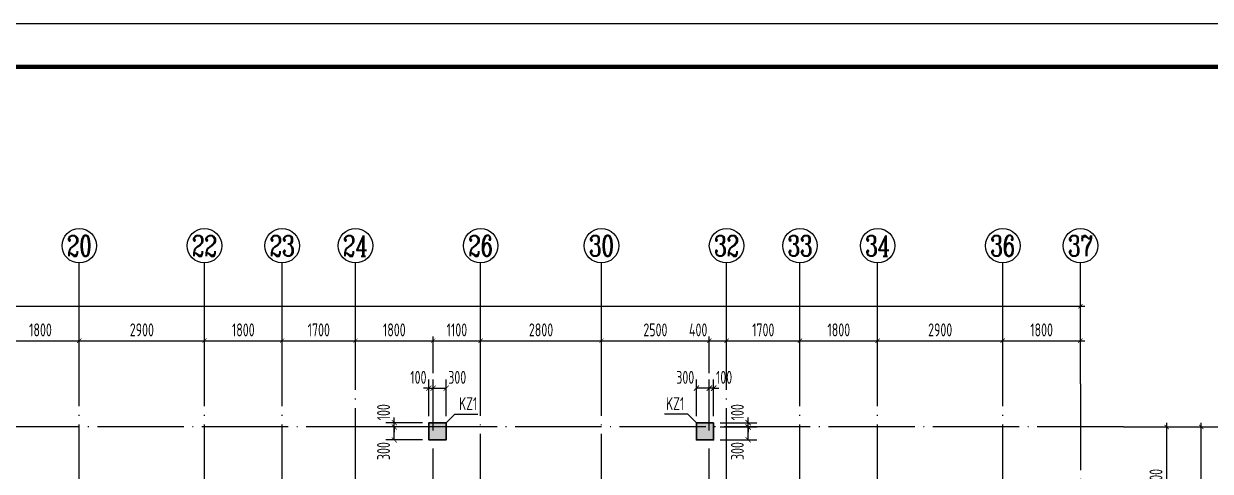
# Model space of a CAD drawing. Extents: x -1058961 to 23600, y -449123 to 2751847.
# Drawn here: x -420248 to -392751, y 36710 to 47080 of the extents above; entities that cross this region are included whole.
import ezdxf
from ezdxf.enums import TextEntityAlignment as Align

# ---------------------------------------------------------------- set-up
doc = ezdxf.new("R2010")
doc.units = 0
doc.header["$LTSCALE"] = 1000
doc.linetypes.add('DOTE', pattern=[2.42, 2, -0.2, 0.02, -0.2])
doc.layers.get('0').update_dxf_attribs({"linetype": 'CONTINUOUS'})
doc.layers.get('DEFPOINTS').update_dxf_attribs({"linetype": 'CONTINUOUS'})
for name, color, linetype in [('-TK', 7, 'CONTINUOUS'), ('A-AXIS', 1, 'CONTINUOUS'), ('A-DOTE', 10, 'DOTE'), ('AXIS_NUM', 7, 'CONTINUOUS'), ('COLU_DE_TEXT', 7, 'CONTINUOUS'), ('LABEL', 1, 'CONTINUOUS'), ('S-Q墙标注', 3, 'CONTINUOUS'), ('S-X详图填充', 252, 'CONTINUOUS'), ('S-X详图实线', 4, 'CONTINUOUS'), ('S-Y一般标注', 3, 'CONTINUOUS'), ('S-Z柱实线', 6, 'CONTINUOUS')]:
    doc.layers.add(name, color=color, linetype=linetype)
doc.layers.add('PUB_HATCH', color=8, linetype='CONTINUOUS', lineweight=9)
doc.styles.add('TSSD_Axis', font='complex.shx', dxfattribs={"width": 0.7, "bigfont": 'hztxt.shx'})
doc.styles.add('TSSD_DIMENSION', font='Tssdeng.shx', dxfattribs={"width": 0.7, "bigfont": 'tssdchn.shx'})
doc.styles.add('TSSD_REIN', font='tssdeng.shx', dxfattribs={"width": 0.7, "height": 300, "bigfont": 'tssdchn.shx'})
doc.styles.add('结构文字', font='zstxt.shx', dxfattribs={"width": 0.7, "bigfont": 'zshz.shx'})
doc.dimstyles.new('STRUCK', dxfattribs={"dimtxt": 400, "dimasz": 121, "dimexe": 200, "dimexo": 150, "dimgap": 115, "dimtad": 1, "dimdec": 0, "dimdsep": 46, "dimtxsty": '结构文字', "dimblk": 'ARCHTICK', "dimcen": 400, "dimclrd": 3, "dimclre": 3, "dimclrt": 7, "dimadec": 0, "dimazin": 0, "dimtfac": 1, "dimtdec": 0, "dimtix": 1, "dimtmove": 2, "dimatfit": 3, "dimldrblk": '_DIMX', "dimfxl": 0, "dimtolj": 1, "dimtzin": 0, "dimarcsym": 0})
doc.dimstyles.new('TSSD_100_100', dxfattribs={"dimtxt": 300, "dimasz": 100, "dimexe": 100, "dimexo": 250, "dimgap": 100, "dimtad": 1, "dimdec": 0, "dimzin": 0, "dimdsep": 46, "dimtxsty": 'TSSD_DIMENSION', "dimblk": 'ARCHTICK', "dimcen": 0, "dimdle": 100, "dimclrt": 7, "dimadec": 0, "dimazin": 0, "dimtfac": 1, "dimtdec": 0, "dimtix": 1, "dimtmove": 2, "dimatfit": 3, "dimldrblk": 'ARCHTICK', "dimfxl": 0, "dimtolj": 1, "dimtzin": 0, "dimarcsym": 0})

# ---------------------------------------------------------------- blocks, each defined once
blk = doc.blocks.new('A1')
blk.add_lwpolyline([(0, 59400), (0, 0), (84100, 0), (84100, 59400)], close=True)
at = {"const_width": 100}
blk.add_lwpolyline([(2500, 58400), (2500, 1000), (83100, 1000), (83100, 58400)], close=True, dxfattribs=at)
blk = doc.blocks.new('ts_axno')
at = {"color": 0, "linetype": 'ByBlock', "lineweight": -2}
blk.add_circle((0, 0), 0.5, dxfattribs=at)
at = {"color": 0, "linetype": 'ByBlock', "lineweight": -2, "style": 'TSSD_Axis', "width": 0.7}
blk.add_attdef('A', text='', height=0.6, dxfattribs=at).set_placement((0, 0), align=Align.MIDDLE_CENTER)
blk = doc.blocks.new('_ArchTick')
at = {"color": 0, "linetype": 'ByBlock', "const_width": 0.15}
blk.add_lwpolyline([(-0.5, -0.5), (0.5, 0.5)], dxfattribs=at)
blk = doc.blocks.new('*D3136')
at = {"layer": 'DEFPOINTS', "color": 0}
for p in [(31400, 22100), (29600, 21100), (31400, 21100)]:
    blk.add_point(p, dxfattribs=at)
at = {"layer": 'S-Y一般标注', "color": 0, "lineweight": -2}
for p, q in [((29500, 22100), (31500, 22100)), ((29600, 21350), (29600, 22200)), ((31400, 21350), (31400, 22200))]:
    blk.add_line(p, q, dxfattribs=at)
at = {"layer": 'S-Y一般标注', "color": 0, "lineweight": -2, "xscale": 100, "yscale": 100, "zscale": 100, "rotation": 180}
blk.add_blockref('_ArchTick', (29600, 22100), dxfattribs=at)
at = {"layer": 'S-Y一般标注', "color": 0, "lineweight": -2, "xscale": 100, "yscale": 100, "zscale": 100}
blk.add_blockref('_ArchTick', (31400, 22100), dxfattribs=at)
at = {"layer": 'S-Y一般标注', "color": 7, "insert": (30500, 22350), "char_height": 300, "attachment_point": 5, "style": 'TSSD_DIMENSION'}
blk.add_mtext('\\A1;1800', dxfattribs=at)
blk = doc.blocks.new('*D3137')
at = {"layer": 'DEFPOINTS', "color": 0}
for p in [(34300, 22100), (31400, 21100), (34300, 21100)]:
    blk.add_point(p, dxfattribs=at)
at = {"layer": 'S-Y一般标注', "color": 0, "lineweight": -2}
for p, q in [((31300, 22100), (34400, 22100)), ((31400, 21350), (31400, 22200)), ((34300, 21350), (34300, 22200))]:
    blk.add_line(p, q, dxfattribs=at)
at = {"layer": 'S-Y一般标注', "color": 0, "lineweight": -2, "xscale": 100, "yscale": 100, "zscale": 100, "rotation": 180}
blk.add_blockref('_ArchTick', (31400, 22100), dxfattribs=at)
at = {"layer": 'S-Y一般标注', "color": 0, "lineweight": -2, "xscale": 100, "yscale": 100, "zscale": 100}
blk.add_blockref('_ArchTick', (34300, 22100), dxfattribs=at)
at = {"layer": 'S-Y一般标注', "color": 7, "insert": (32850, 22350), "char_height": 300, "attachment_point": 5, "style": 'TSSD_DIMENSION'}
blk.add_mtext('\\A1;2900', dxfattribs=at)
blk = doc.blocks.new('*D3138')
at = {"layer": 'DEFPOINTS', "color": 0}
for p in [(36100, 22100), (34300, 21100), (36100, 21100)]:
    blk.add_point(p, dxfattribs=at)
at = {"layer": 'S-Y一般标注', "color": 0, "lineweight": -2}
for p, q in [((34200, 22100), (36200, 22100)), ((34300, 21350), (34300, 22200)), ((36100, 21350), (36100, 22200))]:
    blk.add_line(p, q, dxfattribs=at)
at = {"layer": 'S-Y一般标注', "color": 0, "lineweight": -2, "xscale": 100, "yscale": 100, "zscale": 100, "rotation": 180}
blk.add_blockref('_ArchTick', (34300, 22100), dxfattribs=at)
at = {"layer": 'S-Y一般标注', "color": 0, "lineweight": -2, "xscale": 100, "yscale": 100, "zscale": 100}
blk.add_blockref('_ArchTick', (36100, 22100), dxfattribs=at)
at = {"layer": 'S-Y一般标注', "color": 7, "insert": (35200, 22350), "char_height": 300, "attachment_point": 5, "style": 'TSSD_DIMENSION'}
blk.add_mtext('\\A1;1800', dxfattribs=at)
blk = doc.blocks.new('*D3139')
at = {"layer": 'DEFPOINTS', "color": 0}
for p in [(37800, 22100), (36100, 21100), (37800, 21100)]:
    blk.add_point(p, dxfattribs=at)
at = {"layer": 'S-Y一般标注', "color": 0, "lineweight": -2}
for p, q in [((36000, 22100), (37900, 22100)), ((36100, 21350), (36100, 22200)), ((37800, 21350), (37800, 22200))]:
    blk.add_line(p, q, dxfattribs=at)
at = {"layer": 'S-Y一般标注', "color": 0, "lineweight": -2, "xscale": 100, "yscale": 100, "zscale": 100, "rotation": 180}
blk.add_blockref('_ArchTick', (36100, 22100), dxfattribs=at)
at = {"layer": 'S-Y一般标注', "color": 0, "lineweight": -2, "xscale": 100, "yscale": 100, "zscale": 100}
blk.add_blockref('_ArchTick', (37800, 22100), dxfattribs=at)
at = {"layer": 'S-Y一般标注', "color": 7, "insert": (36950, 22350), "char_height": 300, "attachment_point": 5, "style": 'TSSD_DIMENSION'}
blk.add_mtext('\\A1;1700', dxfattribs=at)
blk = doc.blocks.new('*D3140')
at = {"layer": 'DEFPOINTS', "color": 0}
for p in [(40700, 22100), (39600, 21100), (40700, 21100)]:
    blk.add_point(p, dxfattribs=at)
at = {"layer": 'S-Y一般标注', "color": 0, "lineweight": -2}
for p, q in [((39500, 22100), (40800, 22100)), ((39600, 21350), (39600, 22200)), ((40700, 21350), (40700, 22200))]:
    blk.add_line(p, q, dxfattribs=at)
at = {"layer": 'S-Y一般标注', "color": 0, "lineweight": -2, "xscale": 100, "yscale": 100, "zscale": 100, "rotation": 180}
blk.add_blockref('_ArchTick', (39600, 22100), dxfattribs=at)
at = {"layer": 'S-Y一般标注', "color": 0, "lineweight": -2, "xscale": 100, "yscale": 100, "zscale": 100}
blk.add_blockref('_ArchTick', (40700, 22100), dxfattribs=at)
at = {"layer": 'S-Y一般标注', "color": 7, "insert": (40150, 22350), "char_height": 300, "attachment_point": 5, "style": 'TSSD_DIMENSION'}
blk.add_mtext('\\A1;1100', dxfattribs=at)
blk = doc.blocks.new('*D3141')
at = {"layer": 'DEFPOINTS', "color": 0}
for p in [(43500, 22100), (40700, 21100), (43500, 21100)]:
    blk.add_point(p, dxfattribs=at)
at = {"layer": 'S-Y一般标注', "color": 0, "lineweight": -2}
for p, q in [((40600, 22100), (43600, 22100)), ((40700, 21350), (40700, 22200)), ((43500, 21350), (43500, 22200))]:
    blk.add_line(p, q, dxfattribs=at)
at = {"layer": 'S-Y一般标注', "color": 0, "lineweight": -2, "xscale": 100, "yscale": 100, "zscale": 100, "rotation": 180}
blk.add_blockref('_ArchTick', (40700, 22100), dxfattribs=at)
at = {"layer": 'S-Y一般标注', "color": 0, "lineweight": -2, "xscale": 100, "yscale": 100, "zscale": 100}
blk.add_blockref('_ArchTick', (43500, 22100), dxfattribs=at)
at = {"layer": 'S-Y一般标注', "color": 7, "insert": (42100, 22350), "char_height": 300, "attachment_point": 5, "style": 'TSSD_DIMENSION'}
blk.add_mtext('\\A1;2800', dxfattribs=at)
blk = doc.blocks.new('*D3142')
at = {"layer": 'DEFPOINTS', "color": 0}
for p in [(46400, 22100), (46000, 21100), (46400, 21100)]:
    blk.add_point(p, dxfattribs=at)
at = {"layer": 'S-Y一般标注', "color": 0, "lineweight": -2}
for p, q in [((45900, 22100), (46500, 22100)), ((46000, 21350), (46000, 22200)), ((46400, 21350), (46400, 22200))]:
    blk.add_line(p, q, dxfattribs=at)
at = {"layer": 'S-Y一般标注', "color": 0, "lineweight": -2, "xscale": 100, "yscale": 100, "zscale": 100, "rotation": 180}
blk.add_blockref('_ArchTick', (46000, 22100), dxfattribs=at)
at = {"layer": 'S-Y一般标注', "color": 0, "lineweight": -2, "xscale": 100, "yscale": 100, "zscale": 100}
blk.add_blockref('_ArchTick', (46400, 22100), dxfattribs=at)
at = {"layer": 'S-Y一般标注', "color": 7, "insert": (45742, 22350), "char_height": 300, "attachment_point": 5, "style": 'TSSD_DIMENSION'}
blk.add_mtext('\\A1;400', dxfattribs=at)
blk = doc.blocks.new('*D3143')
at = {"layer": 'DEFPOINTS', "color": 0}
for p in [(48100, 22100), (46400, 21100), (48100, 21100)]:
    blk.add_point(p, dxfattribs=at)
at = {"layer": 'S-Y一般标注', "color": 0, "lineweight": -2}
for p, q in [((46300, 22100), (48200, 22100)), ((46400, 21350), (46400, 22200)), ((48100, 21350), (48100, 22200))]:
    blk.add_line(p, q, dxfattribs=at)
at = {"layer": 'S-Y一般标注', "color": 0, "lineweight": -2, "xscale": 100, "yscale": 100, "zscale": 100, "rotation": 180}
blk.add_blockref('_ArchTick', (46400, 22100), dxfattribs=at)
at = {"layer": 'S-Y一般标注', "color": 0, "lineweight": -2, "xscale": 100, "yscale": 100, "zscale": 100}
blk.add_blockref('_ArchTick', (48100, 22100), dxfattribs=at)
at = {"layer": 'S-Y一般标注', "color": 7, "insert": (47250, 22350), "char_height": 300, "attachment_point": 5, "style": 'TSSD_DIMENSION'}
blk.add_mtext('\\A1;1700', dxfattribs=at)
blk = doc.blocks.new('*D3144')
at = {"layer": 'DEFPOINTS', "color": 0}
for p in [(49900, 22100), (48100, 21100), (49900, 21100)]:
    blk.add_point(p, dxfattribs=at)
at = {"layer": 'S-Y一般标注', "color": 0, "lineweight": -2}
for p, q in [((48000, 22100), (50000, 22100)), ((48100, 21350), (48100, 22200)), ((49900, 21350), (49900, 22200))]:
    blk.add_line(p, q, dxfattribs=at)
at = {"layer": 'S-Y一般标注', "color": 0, "lineweight": -2, "xscale": 100, "yscale": 100, "zscale": 100, "rotation": 180}
blk.add_blockref('_ArchTick', (48100, 22100), dxfattribs=at)
at = {"layer": 'S-Y一般标注', "color": 0, "lineweight": -2, "xscale": 100, "yscale": 100, "zscale": 100}
blk.add_blockref('_ArchTick', (49900, 22100), dxfattribs=at)
at = {"layer": 'S-Y一般标注', "color": 7, "insert": (49000, 22350), "char_height": 300, "attachment_point": 5, "style": 'TSSD_DIMENSION'}
blk.add_mtext('\\A1;1800', dxfattribs=at)
blk = doc.blocks.new('*D3145')
at = {"layer": 'DEFPOINTS', "color": 0}
for p in [(52800, 22100), (49900, 21100), (52800, 21100)]:
    blk.add_point(p, dxfattribs=at)
at = {"layer": 'S-Y一般标注', "color": 0, "lineweight": -2}
for p, q in [((49800, 22100), (52900, 22100)), ((49900, 21350), (49900, 22200)), ((52800, 21350), (52800, 22200))]:
    blk.add_line(p, q, dxfattribs=at)
at = {"layer": 'S-Y一般标注', "color": 0, "lineweight": -2, "xscale": 100, "yscale": 100, "zscale": 100, "rotation": 180}
blk.add_blockref('_ArchTick', (49900, 22100), dxfattribs=at)
at = {"layer": 'S-Y一般标注', "color": 0, "lineweight": -2, "xscale": 100, "yscale": 100, "zscale": 100}
blk.add_blockref('_ArchTick', (52800, 22100), dxfattribs=at)
at = {"layer": 'S-Y一般标注', "color": 7, "insert": (51350, 22350), "char_height": 300, "attachment_point": 5, "style": 'TSSD_DIMENSION'}
blk.add_mtext('\\A1;2900', dxfattribs=at)
blk = doc.blocks.new('*D3146')
at = {"layer": 'DEFPOINTS', "color": 0}
for p in [(54600, 22100), (52800, 21100), (54600, 21100)]:
    blk.add_point(p, dxfattribs=at)
at = {"layer": 'S-Y一般标注', "color": 0, "lineweight": -2}
for p, q in [((52700, 22100), (54700, 22100)), ((52800, 21350), (52800, 22200)), ((54600, 21350), (54600, 22200))]:
    blk.add_line(p, q, dxfattribs=at)
at = {"layer": 'S-Y一般标注', "color": 0, "lineweight": -2, "xscale": 100, "yscale": 100, "zscale": 100, "rotation": 180}
blk.add_blockref('_ArchTick', (52800, 22100), dxfattribs=at)
at = {"layer": 'S-Y一般标注', "color": 0, "lineweight": -2, "xscale": 100, "yscale": 100, "zscale": 100}
blk.add_blockref('_ArchTick', (54600, 22100), dxfattribs=at)
at = {"layer": 'S-Y一般标注', "color": 7, "insert": (53700, 22350), "char_height": 300, "attachment_point": 5, "style": 'TSSD_DIMENSION'}
blk.add_mtext('\\A1;1800', dxfattribs=at)
blk = doc.blocks.new('*D3147')
at = {"layer": 'DEFPOINTS', "color": 0}
for p in [(54600, 22900), (4600, 21100), (54600, 21100)]:
    blk.add_point(p, dxfattribs=at)
at = {"layer": 'S-Y一般标注', "color": 0, "lineweight": -2}
for p, q in [((4500, 22900), (54700, 22900)), ((4600, 21350), (4600, 23000)), ((54600, 21350), (54600, 23000))]:
    blk.add_line(p, q, dxfattribs=at)
at = {"layer": 'S-Y一般标注', "color": 0, "lineweight": -2, "xscale": 100, "yscale": 100, "zscale": 100, "rotation": 180}
blk.add_blockref('_ArchTick', (4600, 22900), dxfattribs=at)
at = {"layer": 'S-Y一般标注', "color": 0, "lineweight": -2, "xscale": 100, "yscale": 100, "zscale": 100}
blk.add_blockref('_ArchTick', (54600, 22900), dxfattribs=at)
at = {"layer": 'S-Y一般标注', "color": 7, "insert": (29600, 23150), "char_height": 300, "attachment_point": 5, "style": 'TSSD_DIMENSION'}
blk.add_mtext('\\A1;50000', dxfattribs=at)
blk = doc.blocks.new('*D3162')
at = {"layer": 'DEFPOINTS', "color": 0}
for p in [(39600, 22100), (37800, 21100), (39600, 21100)]:
    blk.add_point(p, dxfattribs=at)
at = {"layer": 'S-Y一般标注', "color": 0, "lineweight": -2}
for p, q in [((37700, 22100), (39700, 22100)), ((37800, 21350), (37800, 22200)), ((39600, 21350), (39600, 22200))]:
    blk.add_line(p, q, dxfattribs=at)
at = {"layer": 'S-Y一般标注', "color": 0, "lineweight": -2, "xscale": 100, "yscale": 100, "zscale": 100, "rotation": 180}
blk.add_blockref('_ArchTick', (37800, 22100), dxfattribs=at)
at = {"layer": 'S-Y一般标注', "color": 0, "lineweight": -2, "xscale": 100, "yscale": 100, "zscale": 100}
blk.add_blockref('_ArchTick', (39600, 22100), dxfattribs=at)
at = {"layer": 'S-Y一般标注', "color": 7, "insert": (38700, 22350), "char_height": 300, "attachment_point": 5, "style": 'TSSD_DIMENSION'}
blk.add_mtext('\\A1;1800', dxfattribs=at)
blk = doc.blocks.new('*D3163')
at = {"layer": 'DEFPOINTS', "color": 0}
for p in [(46000, 22100), (43500, 21100), (46000, 21100)]:
    blk.add_point(p, dxfattribs=at)
at = {"layer": 'S-Y一般标注', "color": 0, "lineweight": -2}
for p, q in [((43400, 22100), (46100, 22100)), ((43500, 21350), (43500, 22200)), ((46000, 21350), (46000, 22200))]:
    blk.add_line(p, q, dxfattribs=at)
at = {"layer": 'S-Y一般标注', "color": 0, "lineweight": -2, "xscale": 100, "yscale": 100, "zscale": 100, "rotation": 180}
blk.add_blockref('_ArchTick', (43500, 22100), dxfattribs=at)
at = {"layer": 'S-Y一般标注', "color": 0, "lineweight": -2, "xscale": 100, "yscale": 100, "zscale": 100}
blk.add_blockref('_ArchTick', (46000, 22100), dxfattribs=at)
at = {"layer": 'S-Y一般标注', "color": 7, "insert": (44750, 22350), "char_height": 300, "attachment_point": 5, "style": 'TSSD_DIMENSION'}
blk.add_mtext('\\A1;2500', dxfattribs=at)
blk = doc.blocks.new('*D3187')
at = {"layer": 'DEFPOINTS', "color": 0}
for p in [(55600, 20100), (57400, 20100), (55600, 4600)]:
    blk.add_point(p, dxfattribs=at)
at = {"layer": 'S-Y一般标注', "color": 0, "lineweight": -2}
for p, q in [((55850, 20100), (57500, 20100)), ((57400, 4500), (57400, 20200)), ((55850, 4600), (57500, 4600))]:
    blk.add_line(p, q, dxfattribs=at)
at = {"layer": 'S-Y一般标注', "color": 0, "lineweight": -2, "xscale": 100, "yscale": 100, "zscale": 100}
for p, rotation in [((57400, 20100), 90), ((57400, 4600), 270)]:
    blk.add_blockref('_ArchTick', p, dxfattribs=dict(at, rotation=rotation))
at = {"layer": 'S-Y一般标注', "color": 7, "insert": (57150, 12350), "char_height": 300, "attachment_point": 5, "rotation": 90, "style": 'TSSD_DIMENSION'}
blk.add_mtext('\\A1;15500', dxfattribs=at)
blk = doc.blocks.new('*D3190')
at = {"layer": 'DEFPOINTS', "color": 0}
for p in [(55600, 20100), (56600, 20100), (55600, 17600)]:
    blk.add_point(p, dxfattribs=at)
at = {"layer": 'S-Y一般标注', "color": 0, "lineweight": -2}
for p, q in [((55850, 20100), (56700, 20100)), ((56600, 17500), (56600, 20200)), ((55850, 17600), (56700, 17600))]:
    blk.add_line(p, q, dxfattribs=at)
at = {"layer": 'S-Y一般标注', "color": 0, "lineweight": -2, "xscale": 100, "yscale": 100, "zscale": 100}
for p, rotation in [((56600, 20100), 90), ((56600, 17600), 270)]:
    blk.add_blockref('_ArchTick', p, dxfattribs=dict(at, rotation=rotation))
at = {"layer": 'S-Y一般标注', "color": 7, "insert": (56350, 18850), "char_height": 300, "attachment_point": 5, "rotation": 90, "style": 'TSSD_DIMENSION'}
blk.add_mtext('\\A1;2500', dxfattribs=at)
blk = doc.blocks.new('*D2948')
at = {"layer": 'DEFPOINTS', "color": 0}
for p in [(-404260, 37836), (-404260, 37736), (-403460, 37836)]:
    blk.add_point(p, dxfattribs=at)
at = {"layer": 'S-Q墙标注', "color": 3, "lineweight": -2}
for p, q in [((-403460, 37836), (-403460, 37957)), ((-404110, 37836), (-403260, 37836)), ((-404110, 37736), (-403260, 37736)), ((-403460, 37736), (-403460, 37836)), ((-403460, 37736), (-403460, 37615))]:
    blk.add_line(p, q, dxfattribs=at)
at = {"layer": 'S-Q墙标注', "color": 3, "lineweight": -2, "xscale": 121, "yscale": 121, "zscale": 121}
for p, rotation in [((-403460, 37836), 270), ((-403460, 37736), 90)]:
    blk.add_blockref('_ArchTick', p, dxfattribs=dict(at, rotation=rotation))
at = {"layer": 'S-Q墙标注', "color": 7, "insert": (-403710, 38078), "char_height": 300, "attachment_point": 5, "rotation": 90, "style": 'TSSD_REIN'}
blk.add_mtext('\\A1;100', dxfattribs=at)
blk = doc.blocks.new('_DIMX')
blk.add_line((-150, 0), (150, 0))
at = {"const_width": 50}
blk.add_lwpolyline([(-70, -70), (70, 70)], dxfattribs=at)
blk = doc.blocks.new('*D2949')
at = {"layer": 'DEFPOINTS', "color": 0}
for p in [(-404260, 37736), (-403460, 37736), (-404260, 37436)]:
    blk.add_point(p, dxfattribs=at)
at = {"layer": 'S-Q墙标注', "color": 3, "lineweight": -2}
for p, q in [((-404110, 37736), (-403260, 37736)), ((-403460, 37436), (-403460, 37736)), ((-404110, 37436), (-403260, 37436))]:
    blk.add_line(p, q, dxfattribs=at)
at = {"layer": 'S-Q墙标注', "color": 3, "lineweight": -2, "xscale": 121, "yscale": 121, "zscale": 121}
for p, rotation in [((-403460, 37736), 90), ((-403460, 37436), 270)]:
    blk.add_blockref('_ArchTick', p, dxfattribs=dict(at, rotation=rotation))
at = {"layer": 'S-Q墙标注', "color": 7, "insert": (-403710, 37178), "char_height": 300, "attachment_point": 5, "rotation": 90, "style": 'TSSD_REIN'}
blk.add_mtext('\\A1;300', dxfattribs=at)
blk = doc.blocks.new('*D2952')
at = {"layer": 'DEFPOINTS', "color": 0}
for p in [(-404660, 38636), (-404660, 37836), (-404360, 37836)]:
    blk.add_point(p, dxfattribs=at)
at = {"layer": 'S-Q墙标注', "color": 3, "lineweight": -2}
for p, q in [((-404660, 37986), (-404660, 38836)), ((-404360, 37986), (-404360, 38836)), ((-404360, 38636), (-404660, 38636))]:
    blk.add_line(p, q, dxfattribs=at)
at = {"layer": 'S-Q墙标注', "color": 3, "lineweight": -2, "xscale": 121, "yscale": 121, "zscale": 121, "rotation": 180}
blk.add_blockref('_ArchTick', (-404660, 38636), dxfattribs=at)
at = {"layer": 'S-Q墙标注', "color": 3, "lineweight": -2, "xscale": 121, "yscale": 121, "zscale": 121}
blk.add_blockref('_ArchTick', (-404360, 38636), dxfattribs=at)
at = {"layer": 'S-Q墙标注', "color": 7, "insert": (-404918, 38886), "char_height": 300, "attachment_point": 5, "style": 'TSSD_REIN'}
blk.add_mtext('\\A1;300', dxfattribs=at)
blk = doc.blocks.new('*D2954')
at = {"layer": 'DEFPOINTS', "color": 0}
for p in [(-411660, 37836), (-410860, 37836), (-410860, 37736)]:
    blk.add_point(p, dxfattribs=at)
at = {"layer": 'S-Q墙标注', "color": 3, "lineweight": -2}
for p, q in [((-411660, 37836), (-411660, 37957)), ((-411010, 37836), (-411860, 37836)), ((-411010, 37736), (-411860, 37736)), ((-411660, 37736), (-411660, 37836)), ((-411660, 37736), (-411660, 37615))]:
    blk.add_line(p, q, dxfattribs=at)
at = {"layer": 'S-Q墙标注', "color": 3, "lineweight": -2, "xscale": 121, "yscale": 121, "zscale": 121}
for p, rotation in [((-411660, 37836), 270), ((-411660, 37736), 90)]:
    blk.add_blockref('_ArchTick', p, dxfattribs=dict(at, rotation=rotation))
at = {"layer": 'S-Q墙标注', "color": 7, "insert": (-411910, 38078), "char_height": 300, "attachment_point": 5, "rotation": 90, "style": 'TSSD_REIN'}
blk.add_mtext('\\A1;100', dxfattribs=at)
blk = doc.blocks.new('*D2955')
at = {"layer": 'DEFPOINTS', "color": 0}
for p in [(-411660, 37736), (-410860, 37736), (-410860, 37436)]:
    blk.add_point(p, dxfattribs=at)
at = {"layer": 'S-Q墙标注', "color": 3, "lineweight": -2}
for p, q in [((-411010, 37736), (-411860, 37736)), ((-411660, 37436), (-411660, 37736)), ((-411010, 37436), (-411860, 37436))]:
    blk.add_line(p, q, dxfattribs=at)
at = {"layer": 'S-Q墙标注', "color": 3, "lineweight": -2, "xscale": 121, "yscale": 121, "zscale": 121}
for p, rotation in [((-411660, 37736), 90), ((-411660, 37436), 270)]:
    blk.add_blockref('_ArchTick', p, dxfattribs=dict(at, rotation=rotation))
at = {"layer": 'S-Q墙标注', "color": 7, "insert": (-411910, 37178), "char_height": 300, "attachment_point": 5, "rotation": 90, "style": 'TSSD_REIN'}
blk.add_mtext('\\A1;300', dxfattribs=at)
blk = doc.blocks.new('*D2958')
at = {"layer": 'DEFPOINTS', "color": 0}
for p in [(-410460, 38636), (-410760, 37836), (-410460, 37836)]:
    blk.add_point(p, dxfattribs=at)
at = {"layer": 'S-Q墙标注', "color": 3, "lineweight": -2}
for p, q in [((-410760, 37986), (-410760, 38836)), ((-410460, 37986), (-410460, 38836)), ((-410760, 38636), (-410460, 38636))]:
    blk.add_line(p, q, dxfattribs=at)
at = {"layer": 'S-Q墙标注', "color": 3, "lineweight": -2, "xscale": 121, "yscale": 121, "zscale": 121, "rotation": 180}
blk.add_blockref('_ArchTick', (-410760, 38636), dxfattribs=at)
at = {"layer": 'S-Q墙标注', "color": 3, "lineweight": -2, "xscale": 121, "yscale": 121, "zscale": 121}
blk.add_blockref('_ArchTick', (-410460, 38636), dxfattribs=at)
at = {"layer": 'S-Q墙标注', "color": 7, "insert": (-410202, 38886), "char_height": 300, "attachment_point": 5, "style": 'TSSD_REIN'}
blk.add_mtext('\\A1;300', dxfattribs=at)
blk = doc.blocks.new('A$C028C60F5')
at = {"color": 6}
blk.add_lwpolyline([(400, 0), (0, 0), (0, -400), (400, -400)], close=True, dxfattribs=at)
at = {"layer": 'PUB_HATCH'}
blk.add_solid([(0, -400), (400, -400), (0, 0), (400, 0)], dxfattribs=at)
blk = doc.blocks.new('A$C3EFA6995')
for p in [(9700, 100), (9700, -2400), (15900, -2400)]:
    blk.add_blockref('A$C028C60F5', p)
at = {"xscale": -1}
blk.add_blockref('A$C028C60F5', (16300, 100), dxfattribs=at)
blk = doc.blocks.new('*D2931')
at = {"layer": 'DEFPOINTS', "color": 0}
for p in [(-410760, 38636), (-410860, 37836), (-410760, 37836)]:
    blk.add_point(p, dxfattribs=at)
at = {"layer": 'S-Q墙标注', "color": 3, "lineweight": -2}
for p, q in [((-410860, 37986), (-410860, 38836)), ((-410760, 37986), (-410760, 38836)), ((-410860, 38636), (-410981, 38636)), ((-410860, 38636), (-410760, 38636)), ((-410760, 38636), (-410639, 38636))]:
    blk.add_line(p, q, dxfattribs=at)
at = {"layer": 'S-Q墙标注', "color": 3, "lineweight": -2, "xscale": 121, "yscale": 121, "zscale": 121}
blk.add_blockref('_ArchTick', (-410860, 38636), dxfattribs=at)
at = {"layer": 'S-Q墙标注', "color": 3, "lineweight": -2, "xscale": 121, "yscale": 121, "zscale": 121, "rotation": 180}
blk.add_blockref('_ArchTick', (-410760, 38636), dxfattribs=at)
at = {"layer": 'S-Q墙标注', "color": 7, "insert": (-411102, 38886), "char_height": 300, "attachment_point": 5, "style": 'TSSD_REIN'}
blk.add_mtext('\\A1;100', dxfattribs=at)
blk = doc.blocks.new('*D2933')
at = {"layer": 'DEFPOINTS', "color": 0}
for p in [(-404360, 38636), (-404360, 37836), (-404260, 37836)]:
    blk.add_point(p, dxfattribs=at)
at = {"layer": 'S-Q墙标注', "color": 3, "lineweight": -2}
for p, q in [((-404360, 37986), (-404360, 38836)), ((-404260, 37986), (-404260, 38836)), ((-404360, 38636), (-404481, 38636)), ((-404260, 38636), (-404360, 38636)), ((-404260, 38636), (-404139, 38636))]:
    blk.add_line(p, q, dxfattribs=at)
at = {"layer": 'S-Q墙标注', "color": 3, "lineweight": -2, "xscale": 121, "yscale": 121, "zscale": 121}
blk.add_blockref('_ArchTick', (-404360, 38636), dxfattribs=at)
at = {"layer": 'S-Q墙标注', "color": 3, "lineweight": -2, "xscale": 121, "yscale": 121, "zscale": 121, "rotation": 180}
blk.add_blockref('_ArchTick', (-404260, 38636), dxfattribs=at)
at = {"layer": 'S-Q墙标注', "color": 7, "insert": (-404018, 38886), "char_height": 300, "attachment_point": 5, "style": 'TSSD_REIN'}
blk.add_mtext('\\A1;100', dxfattribs=at)
blk = doc.blocks.new('20210726.16350016')
at = {"layer": 'A-AXIS'}
for p, q in [((31400, 21100), (31400, 23900)), ((34300, 21100), (34300, 23900)), ((36100, 21100), (36100, 23900)), ((37800, 21100), (37800, 23900)), ((40700, 21100), (40700, 23900)), ((43500, 21100), (43500, 23900)), ((46400, 21100), (46400, 23900)), ((48100, 21100), (48100, 23900)), ((49900, 21100), (49900, 23900)), ((52800, 21100), (52800, 23900)), ((54600, 21100), (54600, 23900)), ((55600, 20100), (58400, 20100))]:
    blk.add_line(p, q, dxfattribs=at)
at = {"layer": 'A-DOTE'}
for p, q in [((31400, 10900), (31400, 21100)), ((34300, 10900), (34300, 21100)), ((36100, 10900), (36100, 21100)), ((37800, 13700), (37800, 21100)), ((39600, 17600), (39600, 21100)), ((40700, 13100.3), (40700, 21100)), ((43500, 13100.3), (43500, 21100)), ((46000, 17600), (46000, 21100)), ((46400, 13700), (46400, 21100)), ((48100, 10900), (48100, 21100)), ((49900, 10900), (49900, 21100)), ((52800, 10900), (52800, 21100)), ((54600, 21100), (54600, 3600)), ((55600, 20100), (3600, 20100))]:
    blk.add_line(p, q, dxfattribs=at)
at = {"layer": 'A-AXIS'}
ref = blk.add_blockref('ts_axno', (31400, 24300), dxfattribs=dict(at, xscale=800, yscale=800, zscale=800))
ref.add_attrib('13', '20', dxfattribs={"layer": 'AXIS_NUM', "height": 480, "style": 'TSSD_Axis', "width": 0.7}).set_placement((31400, 24300), align=Align.MIDDLE_CENTER)
ref = blk.add_blockref('ts_axno', (34300, 24300), dxfattribs=dict(at, xscale=800, yscale=800, zscale=800))
ref.add_attrib('14', '22', dxfattribs={"layer": 'AXIS_NUM', "height": 480, "style": 'TSSD_Axis', "width": 0.7}).set_placement((34300, 24300), align=Align.MIDDLE_CENTER)
ref = blk.add_blockref('ts_axno', (36100, 24300), dxfattribs=dict(at, xscale=800, yscale=800, zscale=800))
ref.add_attrib('15', '23', dxfattribs={"layer": 'AXIS_NUM', "height": 480, "style": 'TSSD_Axis', "width": 0.7}).set_placement((36100, 24300), align=Align.MIDDLE_CENTER)
ref = blk.add_blockref('ts_axno', (37800, 24300), dxfattribs=dict(at, xscale=800, yscale=800, zscale=800))
ref.add_attrib('16', '24', dxfattribs={"layer": 'AXIS_NUM', "height": 480, "style": 'TSSD_Axis', "width": 0.7}).set_placement((37800, 24300), align=Align.MIDDLE_CENTER)
ref = blk.add_blockref('ts_axno', (40700, 24300), dxfattribs=dict(at, xscale=800, yscale=800, zscale=800))
ref.add_attrib('17', '26', dxfattribs={"layer": 'AXIS_NUM', "height": 480, "style": 'TSSD_Axis', "width": 0.7}).set_placement((40700, 24300), align=Align.MIDDLE_CENTER)
ref = blk.add_blockref('ts_axno', (43500, 24300), dxfattribs=dict(at, xscale=800, yscale=800, zscale=800))
ref.add_attrib('18', '30', dxfattribs={"layer": 'AXIS_NUM', "height": 480, "style": 'TSSD_Axis', "width": 0.7}).set_placement((43500, 24300), align=Align.MIDDLE_CENTER)
ref = blk.add_blockref('ts_axno', (46400, 24300), dxfattribs=dict(at, xscale=800, yscale=800, zscale=800))
ref.add_attrib('19', '32', dxfattribs={"layer": 'AXIS_NUM', "height": 480, "style": 'TSSD_Axis', "width": 0.7}).set_placement((46400, 24300), align=Align.MIDDLE_CENTER)
ref = blk.add_blockref('ts_axno', (48100, 24300), dxfattribs=dict(at, xscale=800, yscale=800, zscale=800))
ref.add_attrib('20', '33', dxfattribs={"layer": 'AXIS_NUM', "height": 480, "style": 'TSSD_Axis', "width": 0.7}).set_placement((48100, 24300), align=Align.MIDDLE_CENTER)
ref = blk.add_blockref('ts_axno', (49900, 24300), dxfattribs=dict(at, xscale=800, yscale=800, zscale=800))
ref.add_attrib('21', '34', dxfattribs={"layer": 'AXIS_NUM', "height": 480, "style": 'TSSD_Axis', "width": 0.7}).set_placement((49900, 24300), align=Align.MIDDLE_CENTER)
ref = blk.add_blockref('ts_axno', (52800, 24300), dxfattribs=dict(at, xscale=800, yscale=800, zscale=800))
ref.add_attrib('22', '36', dxfattribs={"layer": 'AXIS_NUM', "height": 480, "style": 'TSSD_Axis', "width": 0.7}).set_placement((52800, 24300), align=Align.MIDDLE_CENTER)
ref = blk.add_blockref('ts_axno', (54600, 24300), dxfattribs=dict(at, xscale=800, yscale=800, zscale=800))
ref.add_attrib('23', '37', dxfattribs={"layer": 'AXIS_NUM', "height": 480, "style": 'TSSD_Axis', "width": 0.7}).set_placement((54600, 24300), align=Align.MIDDLE_CENTER)
at = {"layer": 'S-Y一般标注'}
for base, p1, p2, picture, middle in [((54600, 22900), (4600, 21100), (54600, 21100), '*D3147', (29600, 23150)), ((31400, 22100), (29600, 21100), (31400, 21100), '*D3136', (30500, 22350)), ((34300, 22100), (31400, 21100), (34300, 21100), '*D3137', (32850, 22350)), ((36100, 22100), (34300, 21100), (36100, 21100), '*D3138', (35200, 22350)), ((37800, 22100), (36100, 21100), (37800, 21100), '*D3139', (36950, 22350)), ((39600, 22100), (37800, 21100), (39600, 21100), '*D3162', (38700, 22350)), ((40700, 22100), (39600, 21100), (40700, 21100), '*D3140', (40150, 22350)), ((43500, 22100), (40700, 21100), (43500, 21100), '*D3141', (42100, 22350)), ((46000, 22100), (43500, 21100), (46000, 21100), '*D3163', (44750, 22350)), ((48100, 22100), (46400, 21100), (48100, 21100), '*D3143', (47250, 22350)), ((49900, 22100), (48100, 21100), (49900, 21100), '*D3144', (49000, 22350)), ((52800, 22100), (49900, 21100), (52800, 21100), '*D3145', (51350, 22350)), ((54600, 22100), (52800, 21100), (54600, 21100), '*D3146', (53700, 22350))]:
    dim = blk.add_linear_dim(base=base, p1=p1, p2=p2, dimstyle='TSSD_100_100', dxfattribs=at)
    dim.commit()
    dim.dimension.update_dxf_attribs({"geometry": picture, "text_midpoint": middle})
dim = blk.add_linear_dim(base=(46400, 22100), p1=(46000, 21100), p2=(46400, 21100), dimstyle='TSSD_100_100', dxfattribs=at)
dim.commit()
dim.dimension.update_dxf_attribs({"geometry": '*D3142', "text_midpoint": (45741.9, 22350), "dimtype": 160})
for base, p1, picture, middle in [((57400, 20100), (55600, 4600), '*D3187', (57150, 12350)), ((56600, 20100), (55600, 17600), '*D3190', (56350, 18850))]:
    dim = blk.add_linear_dim(base=base, p1=p1, p2=(55600, 20100), angle=90, dimstyle='TSSD_100_100', dxfattribs=at)
    dim.commit()
    dim.dimension.update_dxf_attribs({"geometry": picture, "text_midpoint": middle})

msp = doc.modelspace()

# ---------------------------------------------------------------- hatches: boundary and pattern name
at = {"layer": 'S-X详图填充'}
h = msp.add_hatch(color=256, dxfattribs=at)
h.dxf.hatch_style = 1
h.paths.add_polyline_path([(-410859.93, 37836.09), (-410459.93, 37836.09), (-410459.93, 37436.09), (-410859.93, 37436.09)])
h = msp.add_hatch(color=256, dxfattribs=at)
h.dxf.hatch_style = 1
h.paths.add_polyline_path([(-404659.92, 37836.11), (-404259.92, 37836.11), (-404259.92, 37436.11), (-404659.92, 37436.11)])

# ---------------------------------------------------------------- linework, layer by layer
at = {"layer": 'LABEL'}
for points in [[(-410459.91, 37836.09), (-410259.91, 38036.09), (-409720.96, 38036.09)], [(-404659.92, 37836.11), (-404859.92, 38036.11), (-405398.87, 38036.11)]]:
    msp.add_lwpolyline(points, dxfattribs=at)
at = {"layer": 'S-X详图实线'}
for points in [[(-410859.93, 37836.09), (-410459.93, 37836.09), (-410459.93, 37436.09), (-410859.93, 37436.09), (-410859.93, 37836.09)], [(-404659.92, 37836.11), (-404259.92, 37836.11), (-404259.92, 37436.11), (-404659.92, 37436.11), (-404659.92, 37836.11)]]:
    msp.add_lwpolyline(points, close=True, dxfattribs=at)
at = {"layer": 'S-Z柱实线', "lineweight": 35}
for points in [[(-410459.94, 37836.07), (-410859.94, 37836.07), (-410859.94, 37436.07), (-410459.94, 37436.07)], [(-404259.93, 37836.09), (-404659.93, 37836.09), (-404659.93, 37436.09), (-404259.93, 37436.09)]]:
    msp.add_lwpolyline(points, close=True, dxfattribs=at)

# ---------------------------------------------------------------- block references
at = {"layer": '-TK'}
msp.add_blockref('A1', (-459602.31, -12319.87), dxfattribs=at)
at = {"xscale": -1}
msp.add_blockref('A$C3EFA6995', (-394559.92, 37736.07), dxfattribs=at)
at = {"layer": 'A-DOTE'}
msp.add_blockref('20210726.16350016', (-450359.92, 17636.02), dxfattribs=at)

# ---------------------------------------------------------------- texts
at = {"layer": 'COLU_DE_TEXT', "style": 'TSSD_REIN', "width": 0.7}
for p in [(-410159.91, 38036.09), (-405363.77, 38036.11)]:
    msp.add_text('KZ1', height=300, dxfattribs=at).set_placement(p, align=Align.BOTTOM_LEFT)

# ---------------------------------------------------------------- dimensions: what is measured, and where the dimension line sits
at = {"layer": 'S-Q墙标注'}
for base, p1, p2, picture, middle in [((-410759.93, 38636.07), (-410859.91, 37836.07), (-410759.93, 37836.07), '*D2931', (-411101.84, 38886.07)), ((-410459.94, 38636.07), (-410759.93, 37836.07), (-410459.94, 37836.07), '*D2958', (-410201.86, 38886.07))]:
    dim = msp.add_linear_dim(base=base, p1=p1, p2=p2, dimstyle='STRUCK', override={"dimtxt": 300, "dimgap": 100, "dimtxsty": 'TSSD_REIN'}, dxfattribs=at)
    dim.commit()
    dim.dimension.update_dxf_attribs({"geometry": picture, "text_midpoint": middle, "dimtype": 160})
for base, p1, p2, angle, picture, middle in [((-404659.92, 38636.1), (-404359.92, 37836.1), (-404659.92, 37836.11), 180, '*D2952', (-404918, 38886.1)), ((-404359.92, 38636.1), (-404259.92, 37836.1), (-404359.92, 37836.1), 180, '*D2933', (-404018, 38886.1)), ((-411659.91, 37836.07), (-410859.91, 37736.07), (-410859.91, 37836.07), 90, '*D2954', (-411909.91, 38078)), ((-403459.92, 37836.1), (-404259.92, 37736.1), (-404259.92, 37836.1), 90, '*D2948', (-403709.92, 38078.02)), ((-411659.91, 37736.07), (-410859.93, 37436.09), (-410859.91, 37736.07), 90, '*D2955', (-411909.91, 37178.01)), ((-403459.92, 37736.1), (-404259.92, 37436.09), (-404259.92, 37736.1), 90, '*D2949', (-403709.92, 37178.01))]:
    dim = msp.add_linear_dim(base=base, p1=p1, p2=p2, angle=angle, dimstyle='STRUCK', override={"dimtxt": 300, "dimgap": 100, "dimtxsty": 'TSSD_REIN'}, dxfattribs=at)
    dim.commit()
    dim.dimension.update_dxf_attribs({"geometry": picture, "text_midpoint": middle, "dimtype": 160})

doc.saveas('drawing.dxf')
